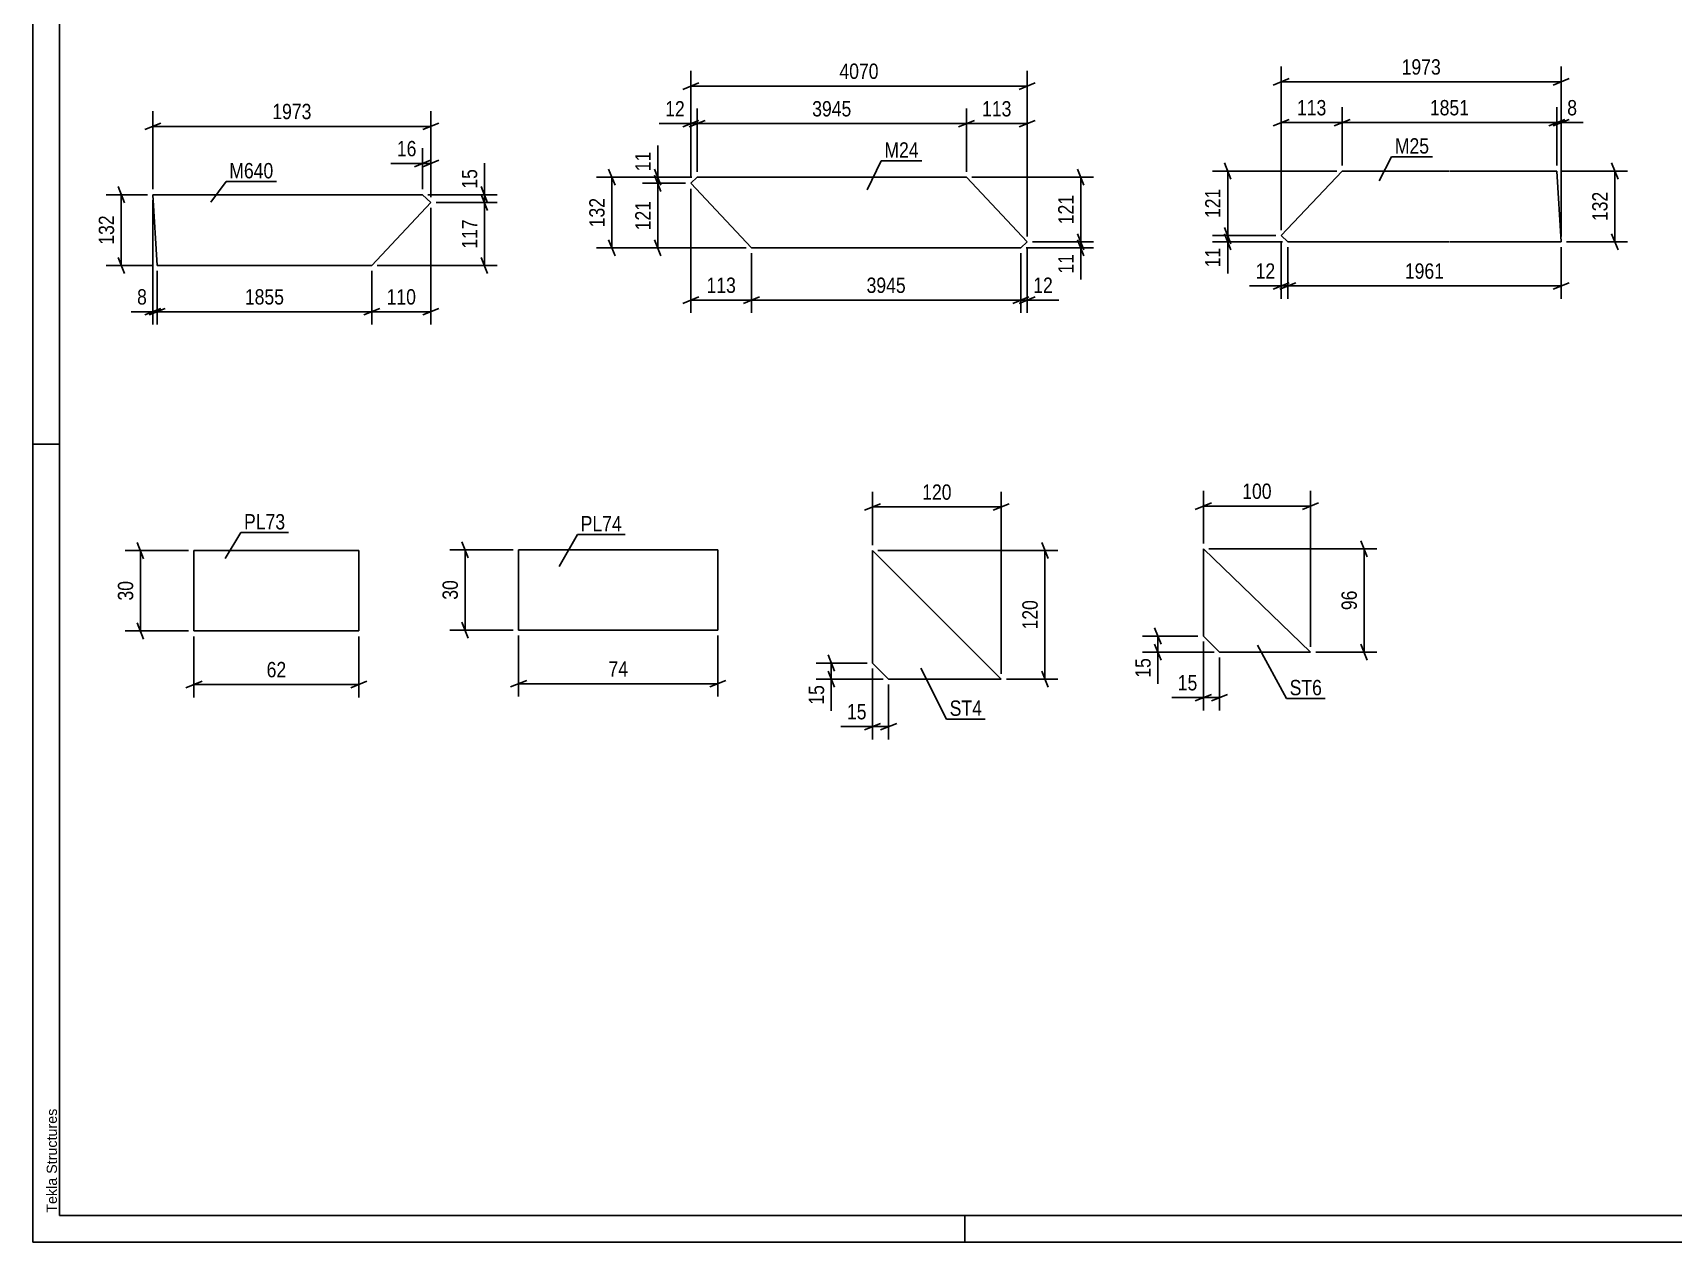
# Model space of a CAD drawing. Header units: millimetres. Extents: x 0 to 594, y 0 to 420.
# Drawn here: x 0 to 306.2, y 0 to 225.8 of the extents above; entities that cross this region are included whole.
import ezdxf

# ---------------------------------------------------------------- set-up
doc = ezdxf.new("R2010")
doc.units = ezdxf.units.MM
doc.styles.add('Arial', font='ARIAL.TTF', dxfattribs={"height": 0.2})
doc.styles.add('Arial Narrow', font='ARIALN.TTF', dxfattribs={"height": 0.2})

# ---------------------------------------------------------------- blocks, each defined once
blk = doc.blocks.new('Unknown-389634880-1162')
at = {"color": 5, "linetype": 'Continuous'}
for p, q in [((0, 420), (0, 0)), ((5, 415), (5, 5)), ((5, 149), (0, 149)), ((5, 5), (589, 5)), ((174, 0), (174, 5)), ((0, 0), (594, 0))]:
    blk.add_line(p, q, dxfattribs=at)
at = {"color": 174, "linetype": 'Continuous', "style": 'Arial'}
blk.add_text('Tekla Structures', height=1.9102, rotation=90, dxfattribs=at).set_placement((4.5, 5.5))
blk = doc.blocks.new('Part-389634880-4223 - 4216')
at = {"color": 2, "linetype": 'Continuous'}
for p, q in [((124.04, 198.84), (122.83, 197.7)), ((122.83, 197.7), (134.18, 185.64)), ((124.04, 198.84), (154.18, 198.84)), ((154.28, 198.84), (174.28, 198.84)), ((174.28, 198.84), (185.63, 186.77)), ((134.18, 185.64), (154.18, 185.64)), ((154.28, 185.64), (184.43, 185.64)), ((185.63, 186.77), (184.43, 185.64))]:
    blk.add_line(p, q, dxfattribs=at)
blk = doc.blocks.new('Part-389634880-4440 - 4434')
at = {"color": 2, "linetype": 'Continuous'}
for p, q in [((244.41, 200), (233.07, 187.93)), ((264.41, 200), (244.41, 200)), ((284.51, 200), (264.51, 200)), ((285.33, 186.8), (284.51, 200)), ((233.07, 187.93), (234.27, 186.8)), ((234.27, 186.8), (264.41, 186.8)), ((264.51, 186.8), (285.33, 186.8))]:
    blk.add_line(p, q, dxfattribs=at)
blk = doc.blocks.new('Part-389634880-5447 - 5441')
at = {"color": 2, "linetype": 'Continuous'}
for p, q in [((23.22, 182.38), (22.42, 195.58)), ((43.17, 195.58), (22.42, 195.58)), ((72.74, 195.58), (43.27, 195.58)), ((63.27, 182.38), (74.31, 194.1)), ((74.31, 194.1), (72.74, 195.58)), ((23.22, 182.38), (43.17, 182.38)), ((43.27, 182.38), (63.27, 182.38))]:
    blk.add_line(p, q, dxfattribs=at)
blk = doc.blocks.new('Part-389634880-6132 - 6126')
at = {"color": 2, "linetype": 'Continuous'}
for p, q in [((156.77, 108.14), (156.77, 129.14)), ((156.77, 129.14), (180.77, 105.14)), ((159.77, 105.14), (156.77, 108.14)), ((180.77, 105.14), (159.77, 105.14))]:
    blk.add_line(p, q, dxfattribs=at)
blk = doc.blocks.new('Part-389634880-6183 - 6177')
at = {"color": 2, "linetype": 'Continuous'}
for p, q in [((127.89, 129.27), (90.7, 129.27)), ((90.7, 114.27), (90.7, 129.27)), ((127.89, 114.27), (127.89, 129.27)), ((127.89, 114.27), (90.7, 114.27))]:
    blk.add_line(p, q, dxfattribs=at)
blk = doc.blocks.new('Part-389634880-6212 - 6206')
at = {"color": 2, "linetype": 'Continuous'}
for p, q in [((60.86, 129.12), (30.09, 129.12)), ((30.09, 114.12), (30.09, 129.12)), ((60.86, 114.12), (60.86, 129.12)), ((60.86, 114.12), (30.09, 114.12))]:
    blk.add_line(p, q, dxfattribs=at)
blk = doc.blocks.new('Part-389634880-6357 - 6341')
at = {"color": 2, "linetype": 'Continuous'}
for p, q in [((218.52, 129.48), (238.52, 110.18)), ((218.52, 113.18), (218.52, 129.48)), ((221.52, 110.18), (218.52, 113.18)), ((238.52, 110.18), (221.52, 110.18))]:
    blk.add_line(p, q, dxfattribs=at)
blk = doc.blocks.new('StraightDimension-389634880-16327 - 4216')
at = {"color": 7, "linetype": 'Continuous'}
for p, q in [((174.28, 199.84), (174.28, 211.69)), ((185.63, 187.77), (185.63, 211.69)), ((172.78, 208.24), (175.78, 209.44)), ((174.28, 208.84), (185.63, 208.84)), ((187.13, 209.44), (184.13, 208.24))]:
    blk.add_line(p, q, dxfattribs=at)
at = {"color": 0}
blk.add_wipeout([(183.3, 209.59), (183.3, 213.79), (176.61, 213.79), (176.61, 209.59)], dxfattribs=at)
at = {"color": 3, "style": 'Arial Narrow'}
blk.add_text('113', height=2.863, dxfattribs=at).set_placement((177.21, 210.19))
blk = doc.blocks.new('StraightDimension-389634880-21674 - 4216')
at = {"color": 7, "linetype": 'Continuous'}
for p, q in [((122.83, 198.7), (122.83, 218.7)), ((185.63, 187.77), (185.63, 218.7)), ((124.33, 216.45), (121.33, 215.25)), ((122.83, 215.85), (185.63, 215.85)), ((184.13, 215.25), (187.13, 216.45))]:
    blk.add_line(p, q, dxfattribs=at)
at = {"color": 0}
blk.add_wipeout([(158.49, 216.6), (158.49, 220.8), (149.98, 220.8), (149.98, 216.6)], dxfattribs=at)
at = {"color": 3, "style": 'Arial Narrow'}
blk.add_text('4070', height=2.863, dxfattribs=at).set_placement((150.58, 217.2))
blk = doc.blocks.new('StraightDimension-389634880-16514 - 4216')
at = {"color": 7, "linetype": 'Continuous'}
for p, q in [((108.69, 197.34), (107.49, 200.34)), ((123.04, 198.84), (105.24, 198.84)), ((108.09, 185.64), (108.09, 198.84)), ((107.49, 187.14), (108.69, 184.14)), ((133.18, 185.64), (105.24, 185.64))]:
    blk.add_line(p, q, dxfattribs=at)
at = {"color": 0}
blk.add_wipeout([(107.34, 195.58), (103.14, 195.58), (103.14, 188.89), (107.34, 188.89)], dxfattribs=at)
at = {"color": 3, "style": 'Arial Narrow'}
blk.add_text('132', height=2.863, rotation=90.0002, dxfattribs=at).set_placement((106.74, 189.49))
blk = doc.blocks.new('StraightDimension-389634880-4338 - 4216')
at = {"color": 7, "linetype": 'Continuous'}
for p, q in [((116.07, 199.2), (117.27, 196.2)), ((121.83, 197.7), (113.82, 197.7)), ((116.67, 185.64), (116.67, 197.7)), ((117.27, 184.14), (116.07, 187.14)), ((133.18, 185.64), (113.82, 185.64))]:
    blk.add_line(p, q, dxfattribs=at)
at = {"color": 0}
blk.add_wipeout([(115.92, 195.01), (111.72, 195.01), (111.72, 188.33), (115.92, 188.33)], dxfattribs=at)
at = {"color": 3, "style": 'Arial Narrow'}
blk.add_text('121', height=2.863, rotation=90.0002, dxfattribs=at).set_placement((115.32, 188.93))
blk = doc.blocks.new('StraightDimension-389634880-16328 - 4216')
at = {"color": 7, "linetype": 'Continuous'}
for p, q in [((124.04, 199.84), (124.04, 211.69)), ((174.28, 199.84), (174.28, 211.69)), ((125.54, 209.44), (122.54, 208.24)), ((124.04, 208.84), (174.28, 208.84)), ((172.78, 208.24), (175.78, 209.44))]:
    blk.add_line(p, q, dxfattribs=at)
at = {"color": 0}
blk.add_wipeout([(153.42, 209.59), (153.42, 213.79), (144.9, 213.79), (144.9, 209.59)], dxfattribs=at)
at = {"color": 3, "style": 'Arial Narrow'}
blk.add_text('3945', height=2.863, dxfattribs=at).set_placement((145.5, 210.19))
blk = doc.blocks.new('StraightDimension-389634880-4358 - 4216')
at = {"color": 7, "linetype": 'Continuous'}
for p, q in [((116.07, 200.34), (117.27, 197.34)), ((117.27, 196.2), (116.07, 199.2)), ((123.04, 198.84), (113.82, 198.84)), ((121.83, 197.7), (113.82, 197.7)), ((116.67, 197.7), (116.67, 198.84))]:
    blk.add_line(p, q, dxfattribs=at)
at = {"color": 0}
blk.add_wipeout([(115.92, 204.22), (111.72, 204.22), (111.72, 199.36), (115.92, 199.36)], dxfattribs=at)
at = {"color": 7, "linetype": 'Continuous'}
blk.add_line((116.67, 198.84), (116.67, 204.74), dxfattribs=at)
blk.add_line((116.67, 198.84), (116.67, 204.74), dxfattribs=at)
at = {"color": 3, "style": 'Arial Narrow'}
blk.add_text('11', height=2.863, rotation=90.0002, dxfattribs=at).set_placement((115.32, 199.96))
blk = doc.blocks.new('StraightDimension-389634880-16329 - 4216')
at = {"color": 7, "linetype": 'Continuous'}
for p, q in [((122.83, 198.7), (122.83, 211.69)), ((124.04, 199.84), (124.04, 211.69)), ((121.33, 208.24), (124.33, 209.44)), ((125.54, 209.44), (122.54, 208.24)), ((122.83, 208.84), (124.04, 208.84))]:
    blk.add_line(p, q, dxfattribs=at)
at = {"color": 0}
blk.add_wipeout([(122.31, 209.59), (122.31, 213.79), (117.45, 213.79), (117.45, 209.59)], dxfattribs=at)
at = {"color": 7, "linetype": 'Continuous'}
blk.add_line((122.83, 208.84), (116.93, 208.84), dxfattribs=at)
blk.add_line((122.83, 208.84), (116.93, 208.84), dxfattribs=at)
at = {"color": 3, "style": 'Arial Narrow'}
blk.add_text('12', height=2.863, dxfattribs=at).set_placement((118.05, 210.19))
blk = doc.blocks.new('StraightDimension-389634880-16440 - 4216')
at = {"color": 7, "linetype": 'Continuous'}
for p, q in [((184.43, 184.64), (184.43, 173.49)), ((185.63, 185.77), (185.63, 173.49)), ((182.93, 175.29), (185.93, 176.49)), ((187.13, 176.49), (184.13, 175.29)), ((184.43, 175.89), (185.63, 175.89))]:
    blk.add_line(p, q, dxfattribs=at)
at = {"color": 0}
blk.add_wipeout([(191.01, 176.64), (191.01, 180.84), (186.16, 180.84), (186.16, 176.64)], dxfattribs=at)
at = {"color": 7, "linetype": 'Continuous'}
blk.add_line((185.63, 175.89), (191.54, 175.89), dxfattribs=at)
blk.add_line((185.63, 175.89), (191.54, 175.89), dxfattribs=at)
at = {"color": 3, "style": 'Arial Narrow'}
blk.add_text('12', height=2.863, dxfattribs=at).set_placement((186.76, 177.24))
blk = doc.blocks.new('StraightDimension-389634880-16441 - 4216')
at = {"color": 7, "linetype": 'Continuous'}
for p, q in [((134.18, 184.64), (134.18, 173.49)), ((184.43, 184.64), (184.43, 173.49)), ((135.68, 176.49), (132.68, 175.29)), ((134.18, 175.89), (184.43, 175.89)), ((182.93, 175.29), (185.93, 176.49))]:
    blk.add_line(p, q, dxfattribs=at)
at = {"color": 0}
blk.add_wipeout([(163.56, 176.64), (163.56, 180.84), (155.05, 180.84), (155.05, 176.64)], dxfattribs=at)
at = {"color": 3, "style": 'Arial Narrow'}
blk.add_text('3945', height=2.863, dxfattribs=at).set_placement((155.65, 177.24))
blk = doc.blocks.new('StraightDimension-389634880-16442 - 4216')
at = {"color": 7, "linetype": 'Continuous'}
for p, q in [((122.83, 196.7), (122.83, 173.49)), ((134.18, 184.64), (134.18, 173.49)), ((121.33, 175.29), (124.33, 176.49)), ((122.83, 175.89), (134.18, 175.89)), ((135.68, 176.49), (132.68, 175.29))]:
    blk.add_line(p, q, dxfattribs=at)
at = {"color": 0}
blk.add_wipeout([(131.85, 176.64), (131.85, 180.84), (125.17, 180.84), (125.17, 176.64)], dxfattribs=at)
at = {"color": 3, "style": 'Arial Narrow'}
blk.add_text('113', height=2.863, dxfattribs=at).set_placement((125.77, 177.24))
blk = doc.blocks.new('StraightDimension-389634880-16542 - 4216')
at = {"color": 7, "linetype": 'Continuous'}
for p, q in [((195.03, 200.34), (196.23, 197.34)), ((175.28, 198.84), (198.03, 198.84)), ((195.63, 186.77), (195.63, 198.84)), ((196.23, 185.27), (195.03, 188.27)), ((186.63, 186.77), (198.03, 186.77))]:
    blk.add_line(p, q, dxfattribs=at)
at = {"color": 0}
blk.add_wipeout([(194.88, 196.14), (190.68, 196.14), (190.68, 189.46), (194.88, 189.46)], dxfattribs=at)
at = {"color": 3, "style": 'Arial Narrow'}
blk.add_text('121', height=2.863, rotation=90.0002, dxfattribs=at).set_placement((194.28, 190.06))
blk = doc.blocks.new('StraightDimension-389634880-16543 - 4216')
at = {"color": 7, "linetype": 'Continuous'}
for p, q in [((195.03, 188.27), (196.23, 185.27)), ((196.23, 184.14), (195.03, 187.14)), ((185.43, 185.64), (198.03, 185.64)), ((186.63, 186.77), (198.03, 186.77)), ((195.63, 185.64), (195.63, 186.77))]:
    blk.add_line(p, q, dxfattribs=at)
at = {"color": 0}
blk.add_wipeout([(194.88, 185.11), (190.68, 185.11), (190.68, 180.25), (194.88, 180.25)], dxfattribs=at)
at = {"color": 7, "linetype": 'Continuous'}
blk.add_line((195.63, 185.64), (195.63, 179.73), dxfattribs=at)
blk.add_line((195.63, 185.64), (195.63, 179.73), dxfattribs=at)
at = {"color": 3, "style": 'Arial Narrow'}
blk.add_text('11', height=2.863, rotation=90.0002, dxfattribs=at).set_placement((194.28, 180.85))
blk = doc.blocks.new('StraightDimension-389634880-16615 - 4434')
at = {"color": 7, "linetype": 'Continuous'}
for p, q in [((233.07, 188.93), (233.07, 211.89)), ((244.41, 201), (244.41, 211.89)), ((231.57, 208.44), (234.57, 209.64)), ((233.07, 209.04), (244.41, 209.04)), ((245.91, 209.64), (242.91, 208.44))]:
    blk.add_line(p, q, dxfattribs=at)
at = {"color": 0}
blk.add_wipeout([(242.08, 209.79), (242.08, 213.99), (235.4, 213.99), (235.4, 209.79)], dxfattribs=at)
at = {"color": 3, "style": 'Arial Narrow'}
blk.add_text('113', height=2.863, dxfattribs=at).set_placement((236, 210.39))
blk = doc.blocks.new('StraightDimension-389634880-4538 - 4434')
at = {"color": 7, "linetype": 'Continuous'}
for p, q in [((285.51, 200), (297.73, 200)), ((295.93, 198.5), (294.73, 201.5)), ((295.33, 186.8), (295.33, 200)), ((294.73, 188.3), (295.93, 185.3)), ((286.33, 186.8), (297.73, 186.8))]:
    blk.add_line(p, q, dxfattribs=at)
at = {"color": 0}
blk.add_wipeout([(294.58, 196.74), (290.38, 196.74), (290.38, 190.05), (294.58, 190.05)], dxfattribs=at)
at = {"color": 3, "style": 'Arial Narrow'}
blk.add_text('132', height=2.863, rotation=90.0002, dxfattribs=at).set_placement((293.98, 190.65))
blk = doc.blocks.new('StraightDimension-389634880-16613 - 4434')
at = {"color": 7, "linetype": 'Continuous'}
for p, q in [((284.51, 201), (284.51, 211.89)), ((285.33, 187.8), (285.33, 211.89)), ((283.01, 208.44), (286.01, 209.64)), ((286.83, 209.64), (283.83, 208.44)), ((284.51, 209.04), (285.33, 209.04))]:
    blk.add_line(p, q, dxfattribs=at)
at = {"color": 0}
blk.add_wipeout([(288.88, 209.79), (288.88, 213.99), (285.85, 213.99), (285.85, 209.79)], dxfattribs=at)
at = {"color": 7, "linetype": 'Continuous'}
blk.add_line((285.33, 209.04), (289.4, 209.04), dxfattribs=at)
blk.add_line((285.33, 209.04), (289.4, 209.04), dxfattribs=at)
at = {"color": 3, "style": 'Arial Narrow'}
blk.add_text('8', height=2.86, dxfattribs=at).set_placement((286.45, 210.39))
blk = doc.blocks.new('StraightDimension-389634880-16670 - 4434')
at = {"color": 7, "linetype": 'Continuous'}
for p, q in [((233.07, 186.93), (233.07, 176.14)), ((234.27, 185.8), (234.27, 176.14)), ((231.57, 177.94), (234.57, 179.14)), ((235.77, 179.14), (232.77, 177.94)), ((233.07, 178.54), (234.27, 178.54))]:
    blk.add_line(p, q, dxfattribs=at)
at = {"color": 0}
blk.add_wipeout([(232.54, 179.29), (232.54, 183.49), (227.68, 183.49), (227.68, 179.29)], dxfattribs=at)
at = {"color": 7, "linetype": 'Continuous'}
blk.add_line((233.07, 178.54), (227.16, 178.54), dxfattribs=at)
blk.add_line((233.07, 178.54), (227.16, 178.54), dxfattribs=at)
at = {"color": 3, "style": 'Arial Narrow'}
blk.add_text('12', height=2.863, dxfattribs=at).set_placement((228.28, 179.89))
blk = doc.blocks.new('StraightDimension-389634880-16669 - 4434')
at = {"color": 7, "linetype": 'Continuous'}
for p, q in [((234.27, 185.8), (234.27, 176.14)), ((285.33, 185.8), (285.33, 176.14)), ((235.77, 179.14), (232.77, 177.94)), ((234.27, 178.54), (285.33, 178.54)), ((283.83, 177.94), (286.83, 179.14))]:
    blk.add_line(p, q, dxfattribs=at)
at = {"color": 0}
blk.add_wipeout([(264.05, 179.29), (264.05, 183.49), (255.54, 183.49), (255.54, 179.29)], dxfattribs=at)
at = {"color": 3, "style": 'Arial Narrow'}
blk.add_text('1961', height=2.863, dxfattribs=at).set_placement((256.14, 179.89))
blk = doc.blocks.new('StraightDimension-389634880-16614 - 4434')
at = {"color": 7, "linetype": 'Continuous'}
for p, q in [((244.41, 201), (244.41, 211.89)), ((284.51, 201), (284.51, 211.89)), ((245.91, 209.64), (242.91, 208.44)), ((244.41, 209.04), (284.51, 209.04)), ((283.01, 208.44), (286.01, 209.64))]:
    blk.add_line(p, q, dxfattribs=at)
at = {"color": 0}
blk.add_wipeout([(268.72, 209.79), (268.72, 213.99), (260.21, 213.99), (260.21, 209.79)], dxfattribs=at)
at = {"color": 3, "style": 'Arial Narrow'}
blk.add_text('1851', height=2.863, dxfattribs=at).set_placement((260.81, 210.39))
blk = doc.blocks.new('StraightDimension-389634880-18891 - 4434')
at = {"color": 7, "linetype": 'Continuous'}
for p, q in [((243.41, 200), (220.22, 200)), ((222.47, 201.5), (223.67, 198.5)), ((223.07, 187.93), (223.07, 200)), ((232.07, 187.93), (220.22, 187.93)), ((223.67, 186.43), (222.47, 189.43))]:
    blk.add_line(p, q, dxfattribs=at)
at = {"color": 0}
blk.add_wipeout([(222.31, 197.3), (218.11, 197.3), (218.11, 190.62), (222.31, 190.62)], dxfattribs=at)
at = {"color": 3, "style": 'Arial Narrow'}
blk.add_text('121', height=2.863, rotation=90.0002, dxfattribs=at).set_placement((221.72, 191.22))
blk = doc.blocks.new('StraightDimension-389634880-18892 - 4434')
at = {"color": 7, "linetype": 'Continuous'}
for p, q in [((232.07, 187.93), (220.22, 187.93)), ((222.47, 189.43), (223.67, 186.43)), ((223.67, 185.3), (222.47, 188.3)), ((223.07, 186.8), (223.07, 187.93)), ((233.27, 186.8), (220.22, 186.8))]:
    blk.add_line(p, q, dxfattribs=at)
at = {"color": 0}
blk.add_wipeout([(222.31, 186.27), (218.11, 186.27), (218.11, 181.41), (222.31, 181.41)], dxfattribs=at)
at = {"color": 7, "linetype": 'Continuous'}
blk.add_line((223.07, 186.8), (223.07, 180.89), dxfattribs=at)
blk.add_line((223.07, 186.8), (223.07, 180.89), dxfattribs=at)
at = {"color": 3, "style": 'Arial Narrow'}
blk.add_text('11', height=2.863, rotation=90.0002, dxfattribs=at).set_placement((221.72, 182.01))
blk = doc.blocks.new('StraightDimension-389634880-21695 - 4434')
at = {"color": 7, "linetype": 'Continuous'}
for p, q in [((233.07, 188.93), (233.07, 219.5)), ((285.33, 187.8), (285.33, 219.5)), ((234.57, 217.25), (231.57, 216.05)), ((233.07, 216.65), (285.33, 216.65)), ((283.83, 216.05), (286.83, 217.25))]:
    blk.add_line(p, q, dxfattribs=at)
at = {"color": 0}
blk.add_wipeout([(263.45, 217.4), (263.45, 221.6), (254.94, 221.6), (254.94, 217.4)], dxfattribs=at)
at = {"color": 3, "style": 'Arial Narrow'}
blk.add_text('1973', height=2.863, dxfattribs=at).set_placement((255.54, 218))
blk = doc.blocks.new('StraightDimension-389634880-5461 - 5441')
at = {"color": 7, "linetype": 'Continuous'}
for p, q in [((17.12, 194.08), (15.92, 197.08)), ((21.42, 195.58), (13.67, 195.58)), ((16.52, 182.38), (16.52, 195.58)), ((15.92, 183.88), (17.12, 180.88)), ((22.22, 182.38), (13.67, 182.38))]:
    blk.add_line(p, q, dxfattribs=at)
at = {"color": 0}
blk.add_wipeout([(15.77, 192.32), (11.57, 192.32), (11.57, 185.64), (15.77, 185.64)], dxfattribs=at)
at = {"color": 3, "style": 'Arial Narrow'}
blk.add_text('132', height=2.863, rotation=90.0002, dxfattribs=at).set_placement((15.17, 186.24))
blk = doc.blocks.new('StraightDimension-389634880-16208 - 5441')
at = {"color": 7, "linetype": 'Continuous'}
for p, q in [((22.42, 194.58), (22.42, 171.32)), ((23.22, 181.38), (23.22, 171.32)), ((20.92, 173.12), (23.92, 174.32)), ((24.72, 174.32), (21.72, 173.12)), ((22.42, 173.72), (23.22, 173.72))]:
    blk.add_line(p, q, dxfattribs=at)
at = {"color": 0}
blk.add_wipeout([(21.9, 174.47), (21.9, 178.67), (18.87, 178.67), (18.87, 174.47)], dxfattribs=at)
at = {"color": 7, "linetype": 'Continuous'}
blk.add_line((22.42, 173.72), (18.34, 173.72), dxfattribs=at)
blk.add_line((22.42, 173.72), (18.34, 173.72), dxfattribs=at)
at = {"color": 3, "style": 'Arial Narrow'}
blk.add_text('8', height=2.86, dxfattribs=at).set_placement((19.47, 175.07))
blk = doc.blocks.new('StraightDimension-389634880-5450 - 5441')
at = {"color": 7, "linetype": 'Continuous'}
for p, q in [((23.92, 208.93), (20.92, 207.73)), ((22.42, 196.58), (22.42, 211.18)), ((22.42, 208.33), (74.31, 208.33)), ((72.81, 207.73), (75.81, 208.93)), ((74.31, 195.1), (74.31, 211.18))]:
    blk.add_line(p, q, dxfattribs=at)
at = {"color": 0}
blk.add_wipeout([(52.62, 209.08), (52.62, 213.28), (44.11, 213.28), (44.11, 209.08)], dxfattribs=at)
at = {"color": 3, "style": 'Arial Narrow'}
blk.add_text('1973', height=2.863, dxfattribs=at).set_placement((44.71, 209.68))
blk = doc.blocks.new('StraightDimension-389634880-16206 - 5441')
at = {"color": 7, "linetype": 'Continuous'}
for p, q in [((74.31, 193.1), (74.31, 171.32)), ((63.27, 181.38), (63.27, 171.32)), ((61.77, 173.12), (64.77, 174.32)), ((63.27, 173.72), (74.31, 173.72)), ((75.81, 174.32), (72.81, 173.12))]:
    blk.add_line(p, q, dxfattribs=at)
at = {"color": 0}
blk.add_wipeout([(72.13, 174.47), (72.13, 178.67), (65.45, 178.67), (65.45, 174.47)], dxfattribs=at)
at = {"color": 3, "style": 'Arial Narrow'}
blk.add_text('110', height=2.863, dxfattribs=at).set_placement((66.05, 175.07))
blk = doc.blocks.new('StraightDimension-389634880-16207 - 5441')
at = {"color": 7, "linetype": 'Continuous'}
for p, q in [((23.22, 181.38), (23.22, 171.32)), ((63.27, 181.38), (63.27, 171.32)), ((24.72, 174.32), (21.72, 173.12)), ((23.22, 173.72), (63.27, 173.72)), ((61.77, 173.12), (64.77, 174.32))]:
    blk.add_line(p, q, dxfattribs=at)
at = {"color": 0}
blk.add_wipeout([(47.5, 174.47), (47.5, 178.67), (38.99, 178.67), (38.99, 174.47)], dxfattribs=at)
at = {"color": 3, "style": 'Arial Narrow'}
blk.add_text('1855', height=2.863, dxfattribs=at).set_placement((39.59, 175.07))
blk = doc.blocks.new('StraightDimension-389634880-16250 - 5441')
at = {"color": 7, "linetype": 'Continuous'}
for p, q in [((72.74, 196.58), (72.74, 204.25)), ((74.31, 195.1), (74.31, 204.25)), ((71.24, 200.8), (74.24, 202)), ((72.74, 201.4), (74.31, 201.4)), ((75.81, 202), (72.81, 200.8))]:
    blk.add_line(p, q, dxfattribs=at)
at = {"color": 0}
blk.add_wipeout([(72.21, 202.15), (72.21, 206.35), (67.36, 206.35), (67.36, 202.15)], dxfattribs=at)
at = {"color": 7, "linetype": 'Continuous'}
blk.add_line((72.74, 201.4), (66.83, 201.4), dxfattribs=at)
blk.add_line((72.74, 201.4), (66.83, 201.4), dxfattribs=at)
at = {"color": 3, "style": 'Arial Narrow'}
blk.add_text('16', height=2.863, dxfattribs=at).set_placement((67.96, 202.75))
blk = doc.blocks.new('StraightDimension-389634880-18928 - 5441')
at = {"color": 7, "linetype": 'Continuous'}
for p, q in [((83.71, 197.08), (84.91, 194.08)), ((73.74, 195.58), (86.71, 195.58)), ((75.31, 194.1), (86.71, 194.1)), ((84.91, 192.6), (83.71, 195.6)), ((84.31, 194.1), (84.31, 195.58))]:
    blk.add_line(p, q, dxfattribs=at)
at = {"color": 0}
blk.add_wipeout([(83.56, 200.96), (79.36, 200.96), (79.36, 196.1), (83.56, 196.1)], dxfattribs=at)
at = {"color": 7, "linetype": 'Continuous'}
blk.add_line((84.31, 195.58), (84.31, 201.49), dxfattribs=at)
blk.add_line((84.31, 195.58), (84.31, 201.49), dxfattribs=at)
at = {"color": 3, "style": 'Arial Narrow'}
blk.add_text('15', height=2.863, rotation=90.0002, dxfattribs=at).set_placement((82.96, 196.7))
blk = doc.blocks.new('StraightDimension-389634880-18929 - 5441')
at = {"color": 7, "linetype": 'Continuous'}
for p, q in [((75.31, 194.1), (86.71, 194.1)), ((83.71, 195.6), (84.91, 192.6)), ((84.31, 182.38), (84.31, 194.1)), ((84.91, 180.88), (83.71, 183.88)), ((64.27, 182.38), (86.71, 182.38))]:
    blk.add_line(p, q, dxfattribs=at)
at = {"color": 0}
blk.add_wipeout([(83.56, 191.58), (79.36, 191.58), (79.36, 184.9), (83.56, 184.9)], dxfattribs=at)
at = {"color": 3, "style": 'Arial Narrow'}
blk.add_text('117', height=2.863, rotation=90.0002, dxfattribs=at).set_placement((82.96, 185.5))
blk = doc.blocks.new('StraightDimension-389634880-6167 - 6126')
at = {"color": 7, "linetype": 'Continuous'}
for p, q in [((157.77, 129.14), (191.34, 129.14)), ((189.54, 127.64), (188.34, 130.64)), ((188.94, 105.14), (188.94, 129.14)), ((181.77, 105.14), (191.34, 105.14)), ((188.34, 106.64), (189.54, 103.64))]:
    blk.add_line(p, q, dxfattribs=at)
at = {"color": 0}
blk.add_wipeout([(188.19, 120.48), (183.99, 120.48), (183.99, 113.8), (188.19, 113.8)], dxfattribs=at)
at = {"color": 3, "style": 'Arial Narrow'}
blk.add_text('120', height=2.863, rotation=90.0002, dxfattribs=at).set_placement((187.59, 114.4))
blk = doc.blocks.new('StraightDimension-389634880-6134 - 6126')
at = {"color": 7, "linetype": 'Continuous'}
for p, q in [((156.77, 107.14), (156.77, 93.87)), ((159.77, 104.14), (159.77, 93.87)), ((155.27, 95.67), (158.27, 96.87)), ((156.77, 96.27), (159.77, 96.27)), ((161.27, 96.87), (158.27, 95.67))]:
    blk.add_line(p, q, dxfattribs=at)
at = {"color": 0}
blk.add_wipeout([(156.24, 97.02), (156.24, 101.22), (151.39, 101.22), (151.39, 97.02)], dxfattribs=at)
at = {"color": 7, "linetype": 'Continuous'}
blk.add_line((156.77, 96.27), (150.86, 96.27), dxfattribs=at)
blk.add_line((156.77, 96.27), (150.86, 96.27), dxfattribs=at)
at = {"color": 3, "style": 'Arial Narrow'}
blk.add_text('15', height=2.863, dxfattribs=at).set_placement((151.99, 97.62))
blk = doc.blocks.new('StraightDimension-389634880-6147 - 6126')
at = {"color": 7, "linetype": 'Continuous'}
for p, q in [((158.27, 137.87), (155.27, 136.67)), ((156.77, 130.14), (156.77, 140.12)), ((179.27, 136.67), (182.27, 137.87)), ((180.77, 106.14), (180.77, 140.12)), ((156.77, 137.27), (180.77, 137.27))]:
    blk.add_line(p, q, dxfattribs=at)
at = {"color": 0}
blk.add_wipeout([(172.11, 138.02), (172.11, 142.22), (165.43, 142.22), (165.43, 138.02)], dxfattribs=at)
at = {"color": 3, "style": 'Arial Narrow'}
blk.add_text('120', height=2.863, dxfattribs=at).set_placement((166.03, 138.62))
blk = doc.blocks.new('StraightDimension-389634880-6156 - 6126')
at = {"color": 7, "linetype": 'Continuous'}
for p, q in [((155.77, 108.14), (146.22, 108.14)), ((148.47, 109.64), (149.67, 106.64)), ((149.07, 105.14), (149.07, 108.14)), ((158.77, 105.14), (146.22, 105.14)), ((149.67, 103.64), (148.47, 106.64))]:
    blk.add_line(p, q, dxfattribs=at)
at = {"color": 0}
blk.add_wipeout([(148.32, 104.62), (144.12, 104.62), (144.12, 99.76), (148.32, 99.76)], dxfattribs=at)
at = {"color": 7, "linetype": 'Continuous'}
blk.add_line((149.07, 105.14), (149.07, 99.24), dxfattribs=at)
blk.add_line((149.07, 105.14), (149.07, 99.24), dxfattribs=at)
at = {"color": 3, "style": 'Arial Narrow'}
blk.add_text('15', height=2.863, rotation=90.0002, dxfattribs=at).set_placement((147.72, 100.36))
blk = doc.blocks.new('StraightDimension-389634880-6185 - 6177')
at = {"color": 7, "linetype": 'Continuous'}
for p, q in [((89.7, 129.27), (77.85, 129.27)), ((81.3, 127.77), (80.1, 130.77)), ((80.7, 114.27), (80.7, 129.27)), ((89.7, 114.27), (77.85, 114.27)), ((80.1, 115.77), (81.3, 112.77))]:
    blk.add_line(p, q, dxfattribs=at)
at = {"color": 0}
blk.add_wipeout([(79.95, 124.2), (75.75, 124.2), (75.75, 119.35), (79.95, 119.35)], dxfattribs=at)
at = {"color": 3, "style": 'Arial Narrow'}
blk.add_text('30', height=2.863, rotation=90.0002, dxfattribs=at).set_placement((79.35, 119.95))
blk = doc.blocks.new('StraightDimension-389634880-6192 - 6177')
at = {"color": 7, "linetype": 'Continuous'}
for p, q in [((90.7, 113.27), (90.7, 101.87)), ((127.89, 113.27), (127.89, 101.87)), ((92.2, 104.87), (89.2, 103.67)), ((90.7, 104.27), (127.89, 104.27)), ((126.39, 103.67), (129.39, 104.87))]:
    blk.add_line(p, q, dxfattribs=at)
at = {"color": 0}
blk.add_wipeout([(111.72, 105.02), (111.72, 109.22), (106.87, 109.22), (106.87, 105.02)], dxfattribs=at)
at = {"color": 3, "style": 'Arial Narrow'}
blk.add_text('74', height=2.863, dxfattribs=at).set_placement((107.47, 105.62))
blk = doc.blocks.new('StraightDimension-389634880-6214 - 6206')
at = {"color": 7, "linetype": 'Continuous'}
for p, q in [((30.09, 113.12), (30.09, 101.72)), ((60.86, 113.12), (60.86, 101.72)), ((31.59, 104.72), (28.59, 103.52)), ((30.09, 104.12), (60.86, 104.12)), ((59.36, 103.52), (62.36, 104.72))]:
    blk.add_line(p, q, dxfattribs=at)
at = {"color": 0}
blk.add_wipeout([(47.9, 104.87), (47.9, 109.07), (43.05, 109.07), (43.05, 104.87)], dxfattribs=at)
at = {"color": 3, "style": 'Arial Narrow'}
blk.add_text('62', height=2.863, dxfattribs=at).set_placement((43.65, 105.47))
blk = doc.blocks.new('StraightDimension-389634880-6225 - 6206')
at = {"color": 7, "linetype": 'Continuous'}
for p, q in [((29.09, 129.12), (17.24, 129.12)), ((20.69, 127.62), (19.49, 130.62)), ((20.09, 114.12), (20.09, 129.12)), ((29.09, 114.12), (17.24, 114.12)), ((19.49, 115.62), (20.69, 112.62))]:
    blk.add_line(p, q, dxfattribs=at)
at = {"color": 0}
blk.add_wipeout([(19.34, 124.05), (15.14, 124.05), (15.14, 119.2), (19.34, 119.2)], dxfattribs=at)
at = {"color": 3, "style": 'Arial Narrow'}
blk.add_text('30', height=2.863, rotation=90.0002, dxfattribs=at).set_placement((18.74, 119.8))
blk = doc.blocks.new('StraightDimension-389634880-6359 - 6341')
at = {"color": 7, "linetype": 'Continuous'}
for p, q in [((219.52, 129.48), (250.92, 129.48)), ((249.12, 127.98), (247.92, 130.98)), ((248.52, 110.18), (248.52, 129.48)), ((247.92, 111.68), (249.12, 108.68)), ((239.52, 110.18), (250.92, 110.18))]:
    blk.add_line(p, q, dxfattribs=at)
at = {"color": 0}
blk.add_wipeout([(247.77, 122.26), (243.57, 122.26), (243.57, 117.41), (247.77, 117.41)], dxfattribs=at)
at = {"color": 3, "style": 'Arial Narrow'}
blk.add_text('96', height=2.863, rotation=90.0002, dxfattribs=at).set_placement((247.17, 118.01))
blk = doc.blocks.new('StraightDimension-389634880-6368 - 6341')
at = {"color": 7, "linetype": 'Continuous'}
for p, q in [((209.42, 114.68), (210.62, 111.68)), ((217.52, 113.18), (207.17, 113.18)), ((210.62, 108.68), (209.42, 111.68)), ((210.02, 110.18), (210.02, 113.18)), ((220.52, 110.18), (207.17, 110.18))]:
    blk.add_line(p, q, dxfattribs=at)
at = {"color": 0}
blk.add_wipeout([(209.27, 109.66), (205.07, 109.66), (205.07, 104.8), (209.27, 104.8)], dxfattribs=at)
at = {"color": 7, "linetype": 'Continuous'}
blk.add_line((210.02, 110.18), (210.02, 104.28), dxfattribs=at)
blk.add_line((210.02, 110.18), (210.02, 104.28), dxfattribs=at)
at = {"color": 3, "style": 'Arial Narrow'}
blk.add_text('15', height=2.863, rotation=90.0002, dxfattribs=at).set_placement((208.67, 105.4))
blk = doc.blocks.new('StraightDimension-389634880-6379 - 6341')
at = {"color": 7, "linetype": 'Continuous'}
for p, q in [((220.02, 138.03), (217.02, 136.83)), ((218.52, 130.48), (218.52, 140.28)), ((237.02, 136.83), (240.02, 138.03)), ((238.52, 111.18), (238.52, 140.28)), ((218.52, 137.43), (238.52, 137.43))]:
    blk.add_line(p, q, dxfattribs=at)
at = {"color": 0}
blk.add_wipeout([(231.87, 138.18), (231.87, 142.38), (225.18, 142.38), (225.18, 138.18)], dxfattribs=at)
at = {"color": 3, "style": 'Arial Narrow'}
blk.add_text('100', height=2.863, dxfattribs=at).set_placement((225.78, 138.78))
blk = doc.blocks.new('StraightDimension-389634880-6386 - 6341')
at = {"color": 7, "linetype": 'Continuous'}
for p, q in [((218.52, 112.18), (218.52, 99.28)), ((221.52, 109.18), (221.52, 99.28)), ((217.02, 101.08), (220.02, 102.28)), ((218.52, 101.68), (221.52, 101.68)), ((223.02, 102.28), (220.02, 101.08))]:
    blk.add_line(p, q, dxfattribs=at)
at = {"color": 0}
blk.add_wipeout([(218, 102.43), (218, 106.63), (213.14, 106.63), (213.14, 102.43)], dxfattribs=at)
at = {"color": 7, "linetype": 'Continuous'}
blk.add_line((218.52, 101.68), (212.62, 101.68), dxfattribs=at)
blk.add_line((218.52, 101.68), (212.62, 101.68), dxfattribs=at)
at = {"color": 3, "style": 'Arial Narrow'}
blk.add_text('15', height=2.863, dxfattribs=at).set_placement((213.74, 103.03))
blk = doc.blocks.new('Mark-389634880-4219 - 4216')
at = {"color": 0}
blk.add_wipeout([(165.38, 202.49), (165.38, 205.49), (158.98, 205.49), (158.98, 202.49)], dxfattribs=at)
blk.add_wipeout([(165.38, 202.49), (165.38, 205.49), (158.98, 205.49), (158.98, 202.49)], dxfattribs=at)
at = {"color": 30, "linetype": 'Continuous'}
for p, q in [((155.73, 196.46), (158.38, 201.89)), ((158.38, 201.89), (165.98, 201.89))]:
    blk.add_line(p, q, dxfattribs=at)
at = {"color": 3, "style": 'Arial Narrow'}
blk.add_text('M24', height=2.863, dxfattribs=at).set_placement((158.98, 202.49))
blk = doc.blocks.new('Mark-389634880-4436 - 4434')
at = {"color": 0}
blk.add_wipeout([(260.67, 203.26), (260.67, 206.26), (254.27, 206.26), (254.27, 203.26)], dxfattribs=at)
blk.add_wipeout([(260.67, 203.26), (260.67, 206.26), (254.27, 206.26), (254.27, 203.26)], dxfattribs=at)
at = {"color": 30, "linetype": 'Continuous'}
for p, q in [((251.32, 198.14), (253.67, 202.66)), ((253.67, 202.66), (261.27, 202.66))]:
    blk.add_line(p, q, dxfattribs=at)
at = {"color": 3, "style": 'Arial Narrow'}
blk.add_text('M25', height=2.863, dxfattribs=at).set_placement((254.27, 203.26))
blk = doc.blocks.new('Mark-389634880-5443 - 5441')
at = {"color": 0}
blk.add_wipeout([(44.9, 198.63), (44.9, 201.63), (36.68, 201.63), (36.68, 198.63)], dxfattribs=at)
blk.add_wipeout([(44.9, 198.63), (44.9, 201.63), (36.68, 201.63), (36.68, 198.63)], dxfattribs=at)
at = {"color": 30, "linetype": 'Continuous'}
for p, q in [((33.21, 194.16), (36.08, 198.03)), ((36.08, 198.03), (45.5, 198.03))]:
    blk.add_line(p, q, dxfattribs=at)
at = {"color": 3, "style": 'Arial Narrow'}
blk.add_text('M640', height=2.863, dxfattribs=at).set_placement((36.68, 198.63))
blk = doc.blocks.new('Mark-389634880-6128 - 6126')
at = {"color": 0}
blk.add_wipeout([(177.18, 98.28), (177.18, 101.28), (171.16, 101.28), (171.16, 98.28)], dxfattribs=at)
blk.add_wipeout([(177.18, 98.28), (177.18, 101.28), (171.16, 101.28), (171.16, 98.28)], dxfattribs=at)
at = {"color": 30, "linetype": 'Continuous'}
for p, q in [((165.76, 107.18), (170.56, 97.68)), ((170.56, 97.68), (177.78, 97.68))]:
    blk.add_line(p, q, dxfattribs=at)
at = {"color": 3, "style": 'Arial Narrow'}
blk.add_text('ST4', height=2.863, dxfattribs=at).set_placement((171.16, 98.28))
blk = doc.blocks.new('Mark-389634880-6179 - 6177')
at = {"color": 0}
blk.add_wipeout([(109.96, 132.71), (109.96, 135.71), (102.28, 135.71), (102.28, 132.71)], dxfattribs=at)
blk.add_wipeout([(109.96, 132.71), (109.96, 135.71), (102.28, 135.71), (102.28, 132.71)], dxfattribs=at)
at = {"color": 30, "linetype": 'Continuous'}
for p, q in [((98.28, 126.13), (101.68, 132.11)), ((101.68, 132.11), (110.56, 132.11))]:
    blk.add_line(p, q, dxfattribs=at)
at = {"color": 3, "style": 'Arial Narrow'}
blk.add_text('PL74', height=2.863, dxfattribs=at).set_placement((102.28, 132.71))
blk = doc.blocks.new('Mark-389634880-6208 - 6206')
at = {"color": 0}
blk.add_wipeout([(47.12, 133.08), (47.12, 136.08), (39.44, 136.08), (39.44, 133.08)], dxfattribs=at)
blk.add_wipeout([(47.12, 133.08), (47.12, 136.08), (39.44, 136.08), (39.44, 133.08)], dxfattribs=at)
at = {"color": 30, "linetype": 'Continuous'}
for p, q in [((35.89, 127.65), (38.84, 132.48)), ((38.84, 132.48), (47.72, 132.48))]:
    blk.add_line(p, q, dxfattribs=at)
at = {"color": 3, "style": 'Arial Narrow'}
blk.add_text('PL73', height=2.863, dxfattribs=at).set_placement((39.44, 133.08))
blk = doc.blocks.new('Mark-389634880-6353 - 6341')
at = {"color": 0}
blk.add_wipeout([(240.65, 102.12), (240.65, 105.12), (234.63, 105.12), (234.63, 102.12)], dxfattribs=at)
blk.add_wipeout([(240.65, 102.12), (240.65, 105.12), (234.63, 105.12), (234.63, 102.12)], dxfattribs=at)
at = {"color": 30, "linetype": 'Continuous'}
for p, q in [((228.65, 111.49), (234.03, 101.52)), ((234.03, 101.52), (241.25, 101.52))]:
    blk.add_line(p, q, dxfattribs=at)
at = {"color": 3, "style": 'Arial Narrow'}
blk.add_text('ST6', height=2.863, dxfattribs=at).set_placement((234.63, 102.12))

msp = doc.modelspace()

# ---------------------------------------------------------------- block references
for name in ['Unknown-389634880-1162', 'Part-389634880-4440 - 4434', 'Part-389634880-4223 - 4216', 'Part-389634880-5447 - 5441', 'Part-389634880-6212 - 6206', 'Part-389634880-6183 - 6177', 'Part-389634880-6132 - 6126', 'Part-389634880-6357 - 6341']:
    msp.add_blockref(name, (0, 0))

# ---------------------------------------------------------------- next in the draw order: block references
for name in ['StraightDimension-389634880-16327 - 4216', 'StraightDimension-389634880-16615 - 4434', 'StraightDimension-389634880-4538 - 4434', 'StraightDimension-389634880-5461 - 5441', 'StraightDimension-389634880-16206 - 5441', 'StraightDimension-389634880-16670 - 4434', 'StraightDimension-389634880-16440 - 4216', 'Mark-389634880-6208 - 6206', 'Mark-389634880-6179 - 6177', 'StraightDimension-389634880-6185 - 6177', 'StraightDimension-389634880-6167 - 6126', 'StraightDimension-389634880-6359 - 6341', 'StraightDimension-389634880-6214 - 6206']:
    msp.add_blockref(name, (0, 0))

# ---------------------------------------------------------------- next in the draw order: block references
for name in ['StraightDimension-389634880-21674 - 4216', 'StraightDimension-389634880-16613 - 4434', 'StraightDimension-389634880-16208 - 5441', 'StraightDimension-389634880-16669 - 4434', 'StraightDimension-389634880-6225 - 6206', 'StraightDimension-389634880-6368 - 6341', 'StraightDimension-389634880-6192 - 6177', 'StraightDimension-389634880-6134 - 6126']:
    msp.add_blockref(name, (0, 0))

# ---------------------------------------------------------------- next in the draw order: block references
for name in ['StraightDimension-389634880-5450 - 5441', 'StraightDimension-389634880-16614 - 4434', 'StraightDimension-389634880-16514 - 4216', 'StraightDimension-389634880-16207 - 5441', 'StraightDimension-389634880-6147 - 6126', 'StraightDimension-389634880-6379 - 6341']:
    msp.add_blockref(name, (0, 0))

# ---------------------------------------------------------------- next in the draw order: block references
for name in ['StraightDimension-389634880-16250 - 5441', 'Mark-389634880-5443 - 5441', 'StraightDimension-389634880-4338 - 4216', 'StraightDimension-389634880-18891 - 4434', 'StraightDimension-389634880-6386 - 6341', 'Mark-389634880-6353 - 6341', 'StraightDimension-389634880-6156 - 6126', 'Mark-389634880-6128 - 6126']:
    msp.add_blockref(name, (0, 0))

# ---------------------------------------------------------------- next in the draw order: block references
for name in ['StraightDimension-389634880-16328 - 4216', 'StraightDimension-389634880-18928 - 5441', 'StraightDimension-389634880-18892 - 4434', 'StraightDimension-389634880-16441 - 4216']:
    msp.add_blockref(name, (0, 0))

# ---------------------------------------------------------------- next in the draw order: block references
for name in ['StraightDimension-389634880-21695 - 4434', 'Mark-389634880-4219 - 4216', 'StraightDimension-389634880-4358 - 4216', 'StraightDimension-389634880-16542 - 4216', 'StraightDimension-389634880-18929 - 5441']:
    msp.add_blockref(name, (0, 0))

# ---------------------------------------------------------------- next in the draw order: block references
for name in ['StraightDimension-389634880-16329 - 4216', 'Mark-389634880-4436 - 4434', 'StraightDimension-389634880-16442 - 4216', 'StraightDimension-389634880-16543 - 4216']:
    msp.add_blockref(name, (0, 0))

doc.saveas('drawing.dxf')
